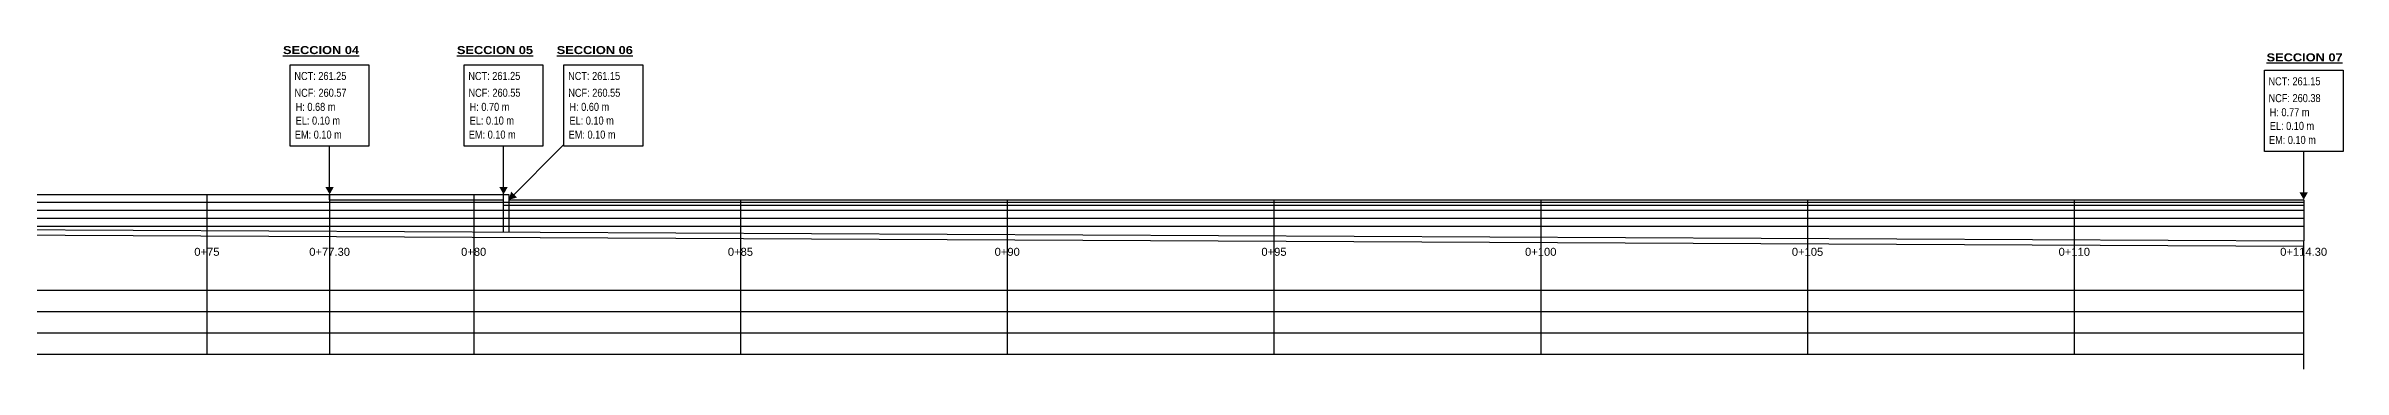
# Model space of a CAD drawing. Header units: millimetres. Extents: x 2085 to 2236, y 1365 to 1444.
# Drawn here: x 2160.34 to 2203.39, y 1436.59 to 1442.64 of the extents above; entities that cross this region are included whole.
import ezdxf
from ezdxf.enums import TextEntityAlignment as Align

# ---------------------------------------------------------------- set-up
doc = ezdxf.new("R2010")
doc.units = ezdxf.units.MM
doc.layers.add('ANNOTATION', color=7, linetype='Continuous')
doc.layers.add('GRID_TEXT', color=7, linetype='Continuous')
doc.layers.add('CUNETAS', color=5, linetype='Continuous', lineweight=0)
doc.layers.add('TEXTO', color=255, linetype='Continuous', lineweight=5)
doc.styles.add('MtXpl_Arial_Black', font='')
doc.styles.get("Standard").update_dxf_attribs({"font": 'arial.ttf'})
doc.styles.add('Swis721 Cn BT', font='swissc.ttf')
doc.styles.get('MtXpl_Arial_Black').set_extended_font_data('Arial Black')

msp = doc.modelspace()

# ---------------------------------------------------------------- hatches: boundary and pattern name
at = {"lineweight": -3}
h = msp.add_hatch(color=256, dxfattribs=at)
h.dxf.hatch_style = 1
h.paths.add_polyline_path([(2165.729, 1440), (2165.574, 1440), (2165.652, 1439.863)])
h = msp.add_hatch(color=256, dxfattribs=at)
h.dxf.hatch_style = 1
h.paths.add_polyline_path([(2168.989, 1440), (2168.834, 1440), (2168.912, 1439.863)])
h = msp.add_hatch(color=256, dxfattribs=at)
h.dxf.hatch_style = 1
h.paths.add_polyline_path([(2169.163, 1439.805), (2169.054, 1439.914), (2169.011, 1439.763)])
h = msp.add_hatch(color=256, dxfattribs=at)
h.dxf.hatch_style = 1
h.paths.add_polyline_path([(2202.729, 1439.9), (2202.574, 1439.9), (2202.652, 1439.763)])

# ---------------------------------------------------------------- linework, layer by layer
at = {"color": 9, "lineweight": -3}
for p, q in [((2165.652, 1439.99), (2165.652, 1440.766)), ((2168.912, 1439.863), (2168.912, 1440.766)), ((2169.012, 1439.763), (2170.045, 1440.797)), ((2202.652, 1439.89), (2202.652, 1440.666)), ((2163.352, 1439.863), (2163.352, 1439.263)), ((2168.352, 1439.863), (2168.352, 1439.263)), ((2173.352, 1439.763), (2173.352, 1439.263)), ((2178.352, 1439.763), (2178.352, 1439.263)), ((2183.352, 1439.763), (2183.352, 1439.263)), ((2188.352, 1439.763), (2188.352, 1439.263)), ((2193.352, 1439.763), (2193.352, 1439.263)), ((2198.352, 1439.763), (2198.352, 1439.263)), ((2202.652, 1439.763), (2202.652, 1438.992)), ((2202.652, 1439.713), (2086.845, 1439.713)), ((2202.652, 1439.563), (2086.845, 1439.563)), ((2202.652, 1439.413), (2086.845, 1439.413)), ((2202.652, 1439.263), (2086.845, 1439.263)), ((2163.352, 1439.263), (2163.352, 1436.863)), ((2165.652, 1439.263), (2165.652, 1436.863)), ((2168.352, 1439.263), (2168.352, 1436.863)), ((2173.352, 1439.263), (2173.352, 1436.863)), ((2178.352, 1439.263), (2178.352, 1436.863)), ((2183.352, 1439.263), (2183.352, 1436.863)), ((2188.352, 1439.263), (2188.352, 1436.863)), ((2193.352, 1439.263), (2193.352, 1436.863)), ((2198.352, 1439.263), (2198.352, 1436.863)), ((2202.651, 1438.992), (2202.651, 1436.592)), ((2202.651, 1438.063), (2086.845, 1438.063)), ((2202.651, 1437.663), (2086.845, 1437.663)), ((2202.651, 1437.263), (2086.845, 1437.263)), ((2202.651, 1436.863), (2086.845, 1436.863))]:
    msp.add_line(p, q, dxfattribs=at)
at = {"color": 1, "lineweight": 30}
for p, q in [((2168.912, 1439.16), (2168.912, 1439.863)), ((2169.012, 1439.763), (2169.012, 1439.16))]:
    msp.add_line(p, q, dxfattribs=at)
at = {"color": 84, "lineweight": 30}
for p, q in [((2168.912, 1439.663), (2168.912, 1439.763)), ((2169.012, 1439.863), (2169.012, 1439.763)), ((2169.012, 1439.763), (2202.652, 1439.763)), ((2168.912, 1439.663), (2202.652, 1439.663))]:
    msp.add_line(p, q, dxfattribs=at)
at = {"color": 6, "lineweight": 30}
for p, q in [((2088.351, 1439.463), (2202.651, 1438.892)), ((2088.352, 1439.563), (2202.652, 1438.992))]:
    msp.add_line(p, q, dxfattribs=at)
at = {"lineweight": -3}
for points in [[(2164.914, 1442.29), (2166.39, 1442.29), (2166.39, 1440.766), (2164.914, 1440.766)], [(2168.174, 1442.29), (2169.65, 1442.29), (2169.65, 1440.766), (2168.174, 1440.766)], [(2170.045, 1442.29), (2171.521, 1442.29), (2171.521, 1440.766), (2170.045, 1440.766)], [(2201.914, 1442.19), (2203.389, 1442.19), (2203.389, 1440.666), (2201.914, 1440.666)]]:
    msp.add_lwpolyline(points, close=True, dxfattribs=at)
at = {"layer": 'CUNETAS', "color": 5, "lineweight": 30}
msp.add_line((2107.552, 1439.863), (2165.652, 1439.863), dxfattribs=at)
at = {"layer": 'CUNETAS', "color": 84, "lineweight": 30}
msp.add_line((2165.652, 1439.763), (2165.652, 1439.863), dxfattribs=at)
at = {"layer": 'CUNETAS', "color": 84, "lineweight": 30, "flags": 128}
for points in [[(2165.652, 1439.863), (2169.012, 1439.863)], [(2165.652, 1439.763), (2168.912, 1439.763)], [(2202.651, 1439.763), (2202.652, 1439.763)]]:
    msp.add_lwpolyline(points, dxfattribs=at)
at = {"layer": 'CUNETAS', "color": 1, "lineweight": 30, "flags": 128}
for points in [[(2165.652, 1439.863), (2165.652, 1439.177)], [(2202.652, 1439.763), (2202.652, 1438.992)]]:
    msp.add_lwpolyline(points, dxfattribs=at)

# ---------------------------------------------------------------- texts
at = {"layer": 'ANNOTATION', "lineweight": -3, "style": 'Swis721 Cn BT'}
for s, p in [('NCT: 261.25', (2164.992, 1442.081)), ('NCT: 261.25', (2168.252, 1442.081)), ('NCT: 261.15', (2170.123, 1442.081)), ('NCT: 261.15', (2201.992, 1441.981)), ('NCF: 260.57', (2164.995, 1441.766)), ('H: 0.68 m', (2165.016, 1441.502)), ('NCF: 260.55  ', (2168.255, 1441.766)), ('H: 0.70 m', (2168.276, 1441.502)), ('NCF: 260.55  ', (2170.126, 1441.766)), ('H: 0.60 m', (2170.147, 1441.502)), ('NCF: 260.38', (2201.994, 1441.666)), ('H: 0.77 m', (2202.015, 1441.402)), ('EM: 0.10 m   ', (2165.001, 1440.982)), ('EL: 0.10 m   ', (2165.017, 1441.245)), ('EM: 0.10 m   ', (2168.261, 1440.982)), ('EL: 0.10 m   ', (2168.277, 1441.245)), ('EM: 0.10 m   ', (2170.132, 1440.982)), ('EL: 0.10 m   ', (2170.148, 1441.245)), ('EL: 0.10 m   ', (2202.017, 1441.145)), ('EM: 0.10 m   ', (2202.001, 1440.882))]:
    msp.add_text(s, height=0.15, rotation=0.15, dxfattribs=at).set_placement(p, align=Align.MIDDLE_LEFT)
at = {"layer": 'GRID_TEXT', "color": 7, "lineweight": -3}
for s, p in [('0+75', (2163.352, 1438.863)), ('0+77.30', (2165.652, 1438.863)), ('0+80', (2168.352, 1438.863)), ('0+85', (2173.352, 1438.863)), ('0+90', (2178.352, 1438.863)), ('0+95', (2183.352, 1438.863)), ('0+100', (2188.352, 1438.863)), ('0+105', (2193.352, 1438.863)), ('0+110', (2198.352, 1438.863)), ('0+114.30', (2202.651, 1438.863))]:
    msp.add_text(s, height=0.15, dxfattribs=at).set_placement(p, align=Align.TOP_CENTER)
at = {"layer": 'TEXTO', "color": 18, "lineweight": -3, "true_color": 0x000000, "style": 'MtXpl_Arial_Black'}
for s, p in [('%%USECCION 04', (2164.778, 1442.492)), ('%%USECCION 05', (2168.038, 1442.492)), ('%%USECCION 06', (2169.909, 1442.492)), ('%%USECCION 07', (2201.956, 1442.355))]:
    msp.add_text(s, height=0.15, dxfattribs=at).set_placement(p)

doc.saveas('drawing.dxf')
